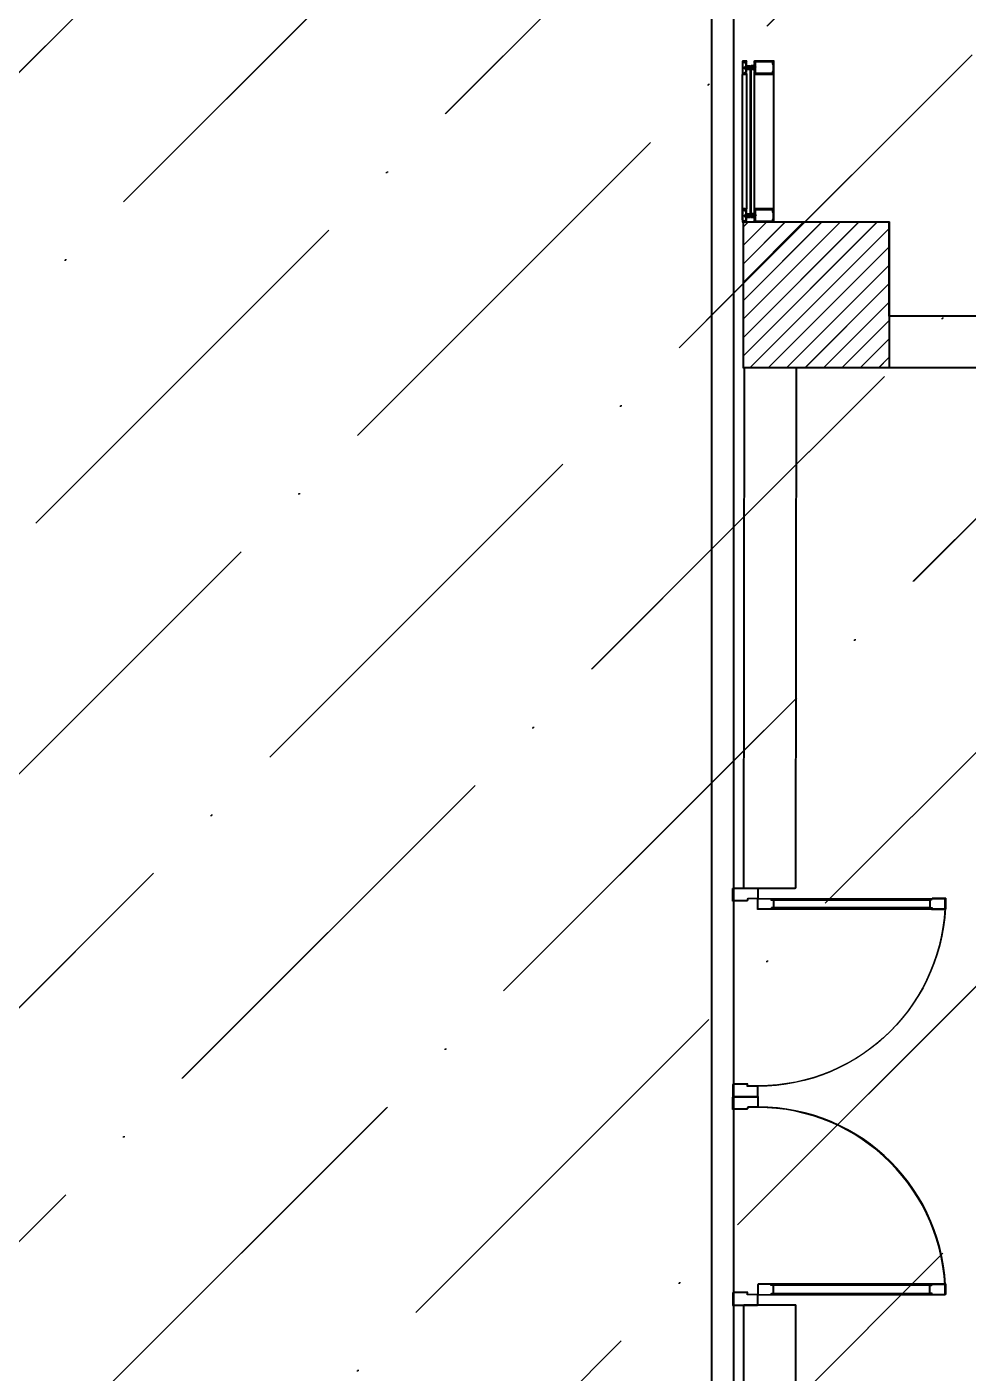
# Model space of a CAD drawing. Header units: inches. Extents: x 4821 to 127877, y 58012 to 433683.
# Drawn here: x 75381 to 79897, y 382483 to 388945 of the extents above; entities that cross this region are included whole.
import ezdxf

# ---------------------------------------------------------------- set-up
doc = ezdxf.new("R2010")
doc.units = ezdxf.units.IN
doc.header["$MEASUREMENT"] = 0
for name, color, linetype in [('A-DOR', 30, 'Continuous'), ('A-FLOR-IDEN', 11, 'Continuous'), ('A-GLAZ', 132, 'Continuous'), ('A-GLAZ-CWMG', 51, 'Continuous'), ('A-WAL-CMU', 7, 'Continuous'), ('A-WALL', 53, 'Continuous'), ('Cloums$0$A-COL-HAT', 8, 'Continuous'), ('Cloums$0$A-COL-RFC', 210, 'Continuous'), ('HA', 9, 'Continuous'), ('NECB-COLUM', 50, 'Continuous')]:
    doc.layers.add(name, color=color, linetype=linetype)
pattern_1 = [(45, (-1206225.3, -363005.7), (420.9495, 1543.4815), [1984.375, -396.875, 0, -396.875])]
pattern_2 = [(45, (-1206228.7, -363008.7), (420.9495, 1543.4815), [1984.375, -396.875, 0, -396.875])]

# ---------------------------------------------------------------- blocks, each defined once
blk = doc.blocks.new('COL BASEMT')
at = {"layer": 'Cloums$0$A-COL-HAT'}
h = blk.add_hatch(dxfattribs=at)
h.set_pattern_fill('ANSI31', color=256, scale=500)
h.set_pattern_definition([(45, (1452118.876, 42013.15), (-44.194174, 44.194174), [])])
h.paths.add_polyline_path([(1693546.9, 345626), (1693946.9, 345626), (1693950.9, 348875.9), (1693546.9, 348875.9)])
h.paths.add_polyline_path([(1688721.9, 335900.9), (1689121.5, 335900.9), (1689121.9, 337327), (1693949.2, 337327), (1693946.9, 345126), (1693546.9, 345126), (1693546.9, 337727), (1688721.9, 337727)])
h.paths.add_polyline_path([(1641271.9, 335200.9), (1640873.7, 335200.9), (1640871.9, 323973.1), (1689121.9, 323973.1), (1689121.4, 335200.9), (1688721.9, 335200.9), (1688721.9, 324373.1), (1641271.9, 324373.1)])
edge = h.paths.add_edge_path()
edge.add_line((1636446.9, 345126), (1636046.9, 345126))
edge.add_line((1636046.9, 345126), (1636049, 337698.9))
edge.add_arc((1626263.1, 338211), 9799.3, 305.31502, 357.00429, ccw=False)
edge.add_line((1631927.8, 330215), (1632171.5, 329896.4))
edge.add_arc((1626336.8, 338141.4), 10100.7, 305.28586, 355.37518)
edge.add_line((1636404.6, 337327), (1640874, 337327))
edge.add_line((1640874, 337327), (1640873.8, 335900.9))
edge.add_line((1640873.8, 335900.9), (1641271.9, 335900.9))
edge.add_line((1641271.9, 335900.9), (1641271.9, 337725.9))
edge.add_line((1641271.9, 337725.9), (1636446.9, 337725.9))
edge.add_line((1636446.9, 337725.9), (1636446.9, 345126))
h.paths.add_polyline_path([(1636046.9, 345626), (1636446.9, 345626), (1636446.9, 348875.9), (1636048.9, 348875.9)])
h = blk.add_hatch(dxfattribs=at)
h.set_pattern_fill('ANSI31', color=256, scale=500)
h.set_pattern_definition([(45, (1627385.25, 320194.09), (-44.194174, 44.194174), [])])
h.paths.add_polyline_path([(1687143.7, 345126), (1686443.7, 345126), (1686443.7, 345826), (1687143.7, 345826)])
at = {"layer": 'Cloums$0$A-COL-RFC', "linetype": 'Continuous'}
blk.add_lwpolyline([(1687143.7, 345126), (1686443.7, 345126), (1686443.7, 345826), (1687143.7, 345826)], close=True, dxfattribs=at)
blk = doc.blocks.new('Rectangular Mullion - 2 1_2_ x 6_-V33-104 First')
for p, q in [((31.8, 111.9), (-30.8, 111.9)), ((-30.8, 111.9), (-30.8, 18.1)), ((-28.2, 109.4), (-24.2, 109.4)), ((-28.2, 20.6), (-28.2, 109.4)), ((-22.8, 107.9), (-22.8, 106.4)), ((-22.8, 106.4), (-16.9, 106.4)), ((-16.9, 106.4), (-16.9, 107.9)), ((-15.4, 109.4), (16.4, 109.4)), ((17.9, 107.9), (17.9, 106.4)), ((17.9, 106.4), (23.8, 106.4)), ((23.8, 106.4), (23.8, 107.9)), ((25.2, 109.4), (29.2, 109.4)), ((29.2, 109.4), (29.2, 20.6)), ((31.8, 18.1), (31.8, 111.9)), ((-30.8, 18.1), (-20.2, 18.1)), ((-23.1, 20.6), (-28.2, 20.6)), ((-23.1, 23.6), (-23.1, 20.6)), ((-3.5, 24.4), (-22.3, 24.4)), ((-19.4, 21.9), (-17.1, 21.9)), ((-16.3, 18.1), (-13.1, 18.1)), ((-12.4, 18.9), (-12.4, 21.1)), ((-11.6, 21.9), (-5.3, 21.9)), ((-9.8, 21.9), (-9.8, 20)), ((-9.1, 19.3), (-7.3, 19.3)), ((-7.3, 19.3), (-7.3, 1.3)), ((-7.1, 1.1), (-6.1, 1.1)), ((-5.8, 0.8), (-5.8, -0.6)), ((-4.8, 3.9), (-4.8, 20.4)), ((-2.9, 3.9), (-4.8, 3.9)), ((-4.5, 21.1), (-4.5, 18.9)), ((-3.8, 18.1), (-0.2, 18.1)), ((-2, 21.4), (-2, 22.9)), ((3, 21.4), (-2, 21.4)), ((-2, -2.4), (-0.5, 3.1)), ((0.5, 26.4), (-1.9, 24.1)), ((-1.9, 24.1), (-1.9, -2)), ((-0.2, 18.1), (0.5, 18.9)), ((2.9, 24.1), (0.5, 26.4)), ((0.5, 18.9), (1.3, 18.1)), ((1.3, 18.1), (4.8, 18.1)), ((1.5, 3.1), (3, -2.4)), ((2.9, -2), (2.9, 24.1)), ((3, 22.9), (3, 21.4)), ((5.8, 3.9), (3.9, 3.9)), ((23.4, 24.4), (4.5, 24.4)), ((5.5, 18.9), (5.5, 21.1)), ((5.8, 20.4), (5.8, 3.9)), ((6.3, 21.9), (12.6, 21.9)), ((6.8, -0.6), (6.8, 0.8)), ((7.1, 1.1), (8.1, 1.1)), ((8.3, 19.3), (10.1, 19.3)), ((8.3, 1.3), (8.3, 19.3)), ((10.8, 20), (10.8, 21.9)), ((13.4, 21.1), (13.4, 18.9)), ((14.1, 18.1), (17.3, 18.1)), ((18.1, 21.9), (20.4, 21.9)), ((21.2, 18.1), (31.8, 18.1)), ((24.1, 20.6), (24.1, 23.6)), ((29.2, 20.6), (24.1, 20.6)), ((-30.8, -19.4), (-30.8, -24.5)), ((-28.2, -19.4), (-30.8, -19.4)), ((-30.8, -27), (-30.8, -38.1)), ((-30.8, -38.1), (31.8, -38.1)), ((-30, -25.3), (-29, -25.3)), ((-29.5, -27.5), (-28.7, -27.5)), ((-29.5, -36.9), (-29.5, -27.5)), ((-15.1, -36.9), (-29.5, -36.9)), ((-28.7, -25.5), (-29.2, -25.5)), ((-28.6, -27.7), (-26, -32.2)), ((-25.1, -23.1), (-27.4, -23.1)), ((-25.7, -25.3), (-22.9, -25.3)), ((-25.7, -28.6), (-25.7, -25.3)), ((-24.2, -31.2), (-25.7, -28.6)), ((-5.1, -19.4), (-24.3, -19.4)), ((-21.4, -21.9), (-7.6, -21.9)), ((-21.4, -23.8), (-21.4, -21.9)), ((0.5, -36.6), (-15.1, -36.9)), ((-7.6, -21.9), (-7, -22.5)), ((-7.3, -13.1), (-7.3, -1.1)), ((-7.3, -19.4), (-7.3, -13.1)), ((-6.3, -13.1), (-7.3, -13.1)), ((-6.1, -0.8), (-7.1, -0.8)), ((0.1, -22.5), (-7, -22.5)), ((-6.3, -13.1), (-5.9, -13.5)), ((-5.9, -13.5), (-5.6, -13.1)), ((-5.8, -23.5), (-5.8, -22.5)), ((6.8, -23.5), (-5.8, -23.5)), ((-5.6, -13.1), (-3.8, -13.1)), ((-4.8, -19), (-5.1, -19.4)), ((-4.4, -19.4), (-4.8, -19)), ((-4.6, -27), (-4.6, -23.5)), ((-4.5, -27.1), (5.5, -27.1)), ((5.4, -19.4), (-4.4, -19.4)), ((-1.9, -2), (-4.3, -4.8)), ((-4.3, -4.8), (5.3, -4.8)), ((-4.3, -4.8), (-4.3, -13.1)), ((-3.8, -13.1), (-3.4, -13.5)), ((-3.4, -13.5), (-3, -13.1)), ((4.3, -27.8), (-3.3, -27.8)), ((-3, -13.1), (-2, -13.1)), ((-2, -13.1), (-2, -2.1)), ((-2, -13.1), (-2, -19.4)), ((-2, -27), (-2, -23.5)), ((2.9, -2), (-1.9, -2)), ((0.1, -22.5), (0.5, -22.1)), ((0.5, -22.1), (0.9, -22.5)), ((16.1, -36.9), (0.5, -36.6)), ((8, -22.5), (0.9, -22.5)), ((5.3, -4.8), (2.9, -2)), ((3, -2.4), (3, -13.1)), ((3, -13.1), (3, -19.4)), ((3, -13.1), (4, -13.1)), ((3, -27), (3, -23.5)), ((4, -13.1), (4.4, -13.5)), ((4.4, -13.5), (4.8, -13.1)), ((4.8, -13.1), (6.6, -13.1)), ((5.3, -4.8), (5.3, -13.1)), ((5.8, -19), (5.4, -19.4)), ((5.6, -27), (5.6, -23.5)), ((6.1, -19.4), (5.8, -19)), ((25.3, -19.4), (6.1, -19.4)), ((6.6, -13.1), (6.9, -13.5)), ((6.8, -22.5), (6.8, -23.5)), ((6.9, -13.5), (7.3, -13.1)), ((8.1, -0.8), (7.1, -0.8)), ((8.3, -13.1), (7.3, -13.1)), ((8, -22.5), (8.6, -21.9)), ((8.3, -13.1), (8.3, -1.1)), ((8.3, -13.1), (8.3, -19.4)), ((8.6, -21.9), (22.4, -21.9)), ((30.5, -36.9), (16.1, -36.9)), ((22.4, -21.9), (22.4, -23.8)), ((23.9, -25.3), (26.8, -25.3)), ((24.9, -21.9), (24.9, -21.6)), ((26.8, -28.6), (25.2, -31.2)), ((28.4, -23.1), (26.2, -23.1)), ((26.8, -25.3), (26.8, -28.6)), ((27, -32.2), (29.6, -27.7)), ((31.8, -19.4), (29.2, -19.4)), ((29.6, -21.6), (29.6, -21.9)), ((30.2, -25.5), (29.8, -25.5)), ((29.8, -27.5), (30.5, -27.5)), ((30, -25.3), (31, -25.3)), ((30.5, -27.5), (30.5, -36.9)), ((31.8, -24.5), (31.8, -19.4)), ((31.8, -38.1), (31.8, -27))]:
    blk.add_line(p, q)
for centre, radius, start, end in [((-24.2, 107.9), 1.5, 0, 90), ((-15.4, 107.9), 1.5, 90, 180), ((16.4, 107.9), 1.5, 0, 90), ((25.2, 107.9), 1.5, 90, 180), ((-22.3, 23.6), 0.75, 90, 180), ((-19.4, 20.6), 1.25, 90, 180), ((-18.3, 20.4), 2.25, 180, 225.18969), ((-20.2, 18.5), 0.375, 270, 45.18969), ((-17.1, 20.6), 1.25, 0, 90), ((-16.3, 18.5), 0.375, 134.81031, 270), ((-18.1, 20.4), 2.25, 314.81031, 0), ((-13.1, 18.9), 0.75, 270, 0), ((-11.6, 21.1), 0.75, 90, 180), ((-9.1, 20), 0.75, 180, 270), ((-7.1, 1.3), 0.25, 180, 270), ((-6.3, 20.4), 1.5, 0, 90), ((-6.1, 0.8), 0.25, 0, 90), ((-5.3, 21.1), 0.75, 0, 90), ((-3.8, 18.9), 0.75, 180, 270), ((-3.5, 22.9), 1.5, 0, 90), ((0.5, 2.8), 3.58, 17.50636, 162.49364), ((0.5, 2.8), 1.08, 15, 165), ((4.5, 22.9), 1.5, 90, 180), ((4.8, 18.9), 0.75, 270, 0), ((6.3, 21.1), 0.75, 90, 180), ((7.3, 20.4), 1.5, 90, 180), ((7.1, 0.8), 0.25, 90, 180), ((8.1, 1.3), 0.25, 270, 0), ((10.1, 20), 0.75, 270, 0), ((12.6, 21.1), 0.75, 0, 90), ((14.1, 18.9), 0.75, 180, 270), ((18.1, 20.6), 1.25, 90, 180), ((19.2, 20.4), 2.25, 180, 225.18969), ((17.3, 18.5), 0.375, 270, 45.18969), ((20.4, 20.6), 1.25, 0, 90), ((21.2, 18.5), 0.375, 134.81031, 270), ((19.4, 20.4), 2.25, 314.81031, 0), ((23.4, 23.6), 0.75, 0, 90), ((-29.2, -27), 1.5, 90, 180), ((-30, -24.5), 0.75, 180, 270), ((-29, -26.5), 1.25, 288.66292, 90), ((-28.7, -26.5), 1, 270, 90), ((-26.3, -21.6), 2.25, 134.81031, 180), ((-27.4, -21.9), 1.25, 180, 270), ((-28.2, -19.7), 0.375, 314.81031, 90), ((-25.1, -31.8), 1, 210, 30), ((-25.1, -21.9), 1.25, 270, 0), ((-24.3, -19.7), 0.375, 90, 225.18969), ((-26.1, -21.6), 2.25, 0, 45.18969), ((-22.9, -23.8), 1.5, 270, 0), ((-7.1, -1.1), 0.25, 90, 180), ((-6.1, -0.6), 0.25, 270, 0), ((-3.3, -26.5), 1.36, 200.94158, 339.07318), ((0.5, -23.7), 4.12, 234.28733, 305.71267), ((4.3, -26.5), 1.36, 200.94158, 339.07318), ((7.1, -0.6), 0.25, 180, 270), ((8.1, -1.1), 0.25, 0, 90), ((23.9, -23.8), 1.5, 180, 270), ((27.1, -21.6), 2.25, 134.81031, 180), ((26.2, -21.9), 1.25, 180, 270), ((26.1, -31.8), 1, 150, 330), ((25.3, -19.7), 0.375, 314.81031, 90), ((28.4, -21.9), 1.25, 270, 0), ((29.2, -19.7), 0.375, 90, 225.18969), ((30, -26.5), 1.25, 90, 251.33708), ((29.8, -26.5), 1, 90, 270), ((27.4, -21.6), 2.25, 0, 45.18969), ((30.2, -27), 1.5, 0, 90), ((31, -24.5), 0.75, 270, 0)]:
    blk.add_arc(centre, radius, start, end)
blk = doc.blocks.new('*U102')
for p, q in [((-94.7, 825), (-94.7, 71.8)), ((-55.3, 71.8), (-55.3, 825))]:
    blk.add_line(p, q)
blk.add_lwpolyline([(-100, 900), (-100, 0), (-50, 0), (-50, 900), (-100, 900)])
for points in [[(-50, 900), (-50, 835.7), (-55.3, 835.7), (-55.3, 825), (-94.7, 825), (-94.7, 835.7), (-100, 835.7), (-100, 900)], [(-50, 0), (-50, 64.3), (-55.3, 64.3), (-55.3, 75), (-94.7, 75), (-94.7, 64.3), (-100, 64.3), (-100, 0)], [(-1000, -120), (-1000, 0), (-950, 0), (-950, -50), (-940, -50), (-940, -120)], [(0, -120), (0, 0), (-50, 0), (-50, -50), (-60, -50), (-60, -120)]]:
    blk.add_lwpolyline(points, close=True)
blk.add_arc((-50, 0), 900, 90, 180)

msp = doc.modelspace()

# ---------------------------------------------------------------- hatches: boundary and pattern name
at = {"layer": 'A-WALL'}
h = msp.add_hatch(dxfattribs=at)
h.set_pattern_fill('ANSI36', color=5, scale=250)
h.set_pattern_definition(pattern_2)
h.paths.add_polyline_path([(78770.3, 396057.4), (86318.1, 396057.4), (92312.4, 396057.4), (92311.4, 402332.3), (76621.2, 402332.4), (76621.2, 407057.3), (28720.3, 407057.3), (28720.3, 402332.3), (22420.5, 402332.3), (22416.4, 396178.8), (35923.5, 396107.4), (35923.5, 387307.4), (28820.3, 387307.4), (28820.4, 379907.3), (33642.6, 379907.3), (33642.6, 366602.4), (81095.3, 366554.5), (81093.9, 379507), (78770.3, 379507.4)])
h = msp.add_hatch(dxfattribs=at)
h.set_pattern_fill('ANSI36', color=5, scale=250)
h.set_pattern_definition(pattern_1)
h.paths.add_polyline_path([(78773.7, 396060.4), (86321.5, 396060.4), (92315.8, 396060.4), (92314.8, 402335.3), (76624.6, 402335.4), (76624.6, 407060.3), (28723.7, 407060.3), (28723.7, 402335.3), (22423.9, 402335.3), (22419.8, 396181.8), (35926.9, 396110.4), (35926.9, 387310.4), (28823.7, 387310.4), (28823.8, 379910.3), (33646, 379910.3), (33646, 366605.3), (81098.7, 366557.5), (81097.3, 379510), (78773.7, 379510.4)])
h = msp.add_hatch(dxfattribs=at)
h.set_pattern_fill('ANSI36', color=3, scale=250)
h.set_pattern_definition(pattern_2)
h.paths.add_polyline_path([(86318.1, 396057.4), (78770.3, 396057.4), (78770.3, 379507.4), (86318.1, 379507.4)])
h.paths.add_polyline_path([(35923.5, 396107.4), (28820.3, 396107.4), (28820.3, 387307.4), (35923.5, 387307.4)])
h = msp.add_hatch(dxfattribs=at)
h.set_pattern_fill('ANSI36', color=3, scale=250)
h.set_pattern_definition(pattern_1)
h.paths.add_polyline_path([(86321.5, 396060.4), (78773.7, 396060.4), (78773.7, 379510.4), (86321.5, 379510.4)])
h.paths.add_polyline_path([(35926.9, 396110.4), (28823.7, 396110.4), (28823.7, 387310.4), (35926.9, 387310.4)])

# ---------------------------------------------------------------- linework, layer by layer
at = {"layer": 'A-FLOR-IDEN', "elevation": 0}
for points in [[(78664.3, 395828.8), (78664.8, 380062.1)], [(78667.7, 395831.8), (78668.2, 380065.1)]]:
    msp.add_lwpolyline(points, dxfattribs=at)
at = {"layer": 'A-GLAZ'}
for p, q in [((78832, 388717.7, 0), (78832, 388067.4)), ((78835.4, 388720.7, 0), (78835.4, 388070.3)), ((78869.5, 388717.7, 0), (78869.5, 388046.5)), ((78872.9, 388720.7, 0), (78872.9, 388049.5))]:
    msp.add_line(p, q, dxfattribs=at)
at = {"layer": 'A-GLAZ', "color": 5}
for p, q in [((78850.5, 388741.4, 0), (78850.5, 388046.3)), ((78852.4, 388741.3, 0), (78852.5, 388046.3)), ((78853.9, 388744.4, 0), (78853.9, 388049.3)), ((78855.8, 388744.3, 0), (78855.9, 388049.3))]:
    msp.add_line(p, q, dxfattribs=at)
at = {"layer": 'A-GLAZ-CWMG'}
for p, q in [((78813.2, 388019.9), (78813.2, 388717.7, 0)), ((78816.6, 388022.9), (78816.6, 388720.7, 0)), ((78963.3, 388019.9), (78963.2, 388717.7, 0)), ((78966.7, 388022.9), (78966.6, 388720.7, 0))]:
    msp.add_line(p, q, dxfattribs=at)
at = {"layer": 'A-WAL-CMU'}
for p, q in [((79517.2, 388007.4), (78817.2, 388007.4)), ((79520.6, 388010.4), (78820.6, 388010.4)), ((79517.2, 387557.4), (79517.2, 388007.4)), ((79520.6, 387560.4), (79520.6, 388010.4)), ((79067.2, 382808.2), (79067.2, 379907.4)), ((79070.6, 382811.1), (79070.6, 379910.4))]:
    msp.add_line(p, q, dxfattribs=at)
for points in [[(81091.4, 379908.8), (85916.3, 379908.8), (85920.3, 387307.4), (78817.2, 387307.5), (78817.2, 388007.4)], [(81094.8, 379911.7), (85919.7, 379911.7), (85923.7, 387310.4), (78820.6, 387310.4), (78820.6, 388010.4)], [(79517.2, 387557.4), (85820.3, 387557.4)], [(79520.6, 387560.4), (85823.7, 387560.4)], [(78821.1, 387307.5), (78817.2, 384808.2)], [(78824.5, 387310.4), (78820.6, 384811.1)], [(79071.1, 387307.5), (79067.2, 384808.2)], [(79074.5, 387310.4), (79070.6, 384811.1)], [(79067.2, 384808.2), (78817.2, 384808.2)], [(79070.6, 384811.1), (78820.6, 384811.1)], [(79067.2, 382808.2), (78817.2, 382808.2)], [(78817.2, 382808.2), (78817.2, 379507.4), (81093.9, 379507.4), (81093.7, 378082.3)], [(79070.6, 382811.1), (78820.6, 382811.1)], [(78820.6, 382811.1), (78820.6, 379510.4), (81097.3, 379510.4), (81097.1, 378085.3)]]:
    msp.add_lwpolyline(points, dxfattribs=at)
at = {"layer": 'HA', "color": 1}
for points in [[(81095.3, 366554.5), (33642.6, 366602.4), (33642.6, 379907.3), (28820.4, 379907.3), (28820.3, 387307.4), (35923.5, 387307.4), (35923.5, 396107.4), (22416.4, 396178.8), (22420.5, 402332.3), (28720.3, 402332.3), (28720.3, 407057.3), (76621.2, 407057.3), (76621.2, 402332.4), (92311.4, 402332.3), (92312.4, 396057.4), (78770.3, 396057.4), (78770.3, 379507.4), (81093.9, 379507), (81095.3, 366554.5)], [(81098.7, 366557.5), (33646, 366605.3), (33646, 379910.3), (28823.8, 379910.3), (28823.7, 387310.4), (35926.9, 387310.4), (35926.9, 396110.4), (22419.8, 396181.8), (22423.9, 402335.3), (28723.7, 402335.3), (28723.7, 407060.3), (76624.6, 407060.3), (76624.6, 402335.4), (92314.8, 402335.3), (92315.8, 396060.4), (78773.7, 396060.4), (78773.7, 379510.4), (81097.3, 379510), (81098.7, 366557.5)]]:
    msp.add_lwpolyline(points, dxfattribs=at)
for points in [[(78770.3, 379507.4), (86318.1, 379507.4), (86318.1, 396057.4), (78770.3, 396057.4)], [(78770.3, 379507.4), (86318.1, 379507.4), (86318.1, 396057.4), (78770.3, 396057.4)], [(78773.7, 379510.4), (86321.5, 379510.4), (86321.5, 396060.4), (78773.7, 396060.4)], [(78773.7, 379510.4), (86321.5, 379510.4), (86321.5, 396060.4), (78773.7, 396060.4)]]:
    msp.add_lwpolyline(points, close=True, dxfattribs=at)

# ---------------------------------------------------------------- block references
at = {"layer": 'A-DOR', "xscale": -1, "rotation": 270.0059201316722}
for p in [(78886.4, 384809.1), (78889.8, 384812.1)]:
    msp.add_blockref('*U102', p, dxfattribs=at)
at = {"layer": 'A-DOR', "rotation": 269.9940798683278}
for p in [(78886.4, 382808.2), (78889.8, 382811.1)]:
    msp.add_blockref('*U102', p, dxfattribs=at)
at = {"layer": 'A-GLAZ-CWMG', "zscale": -1, "rotation": 270.0021106627781}
for p in [(78851.3, 388749.5, 0), (78854.7, 388752.4, 0), (78851.4, 388039.2), (78854.8, 388042.2)]:
    msp.add_blockref('Rectangular Mullion - 2 1_2_ x 6_-V33-104 First', p, dxfattribs=at)
at = {"layer": 'NECB-COLUM'}
for p in [(-1607626.5, 42181.5), (-1607623.1, 42184.4)]:
    msp.add_blockref('COL BASEMT', p, dxfattribs=at)

doc.saveas('drawing.dxf')
